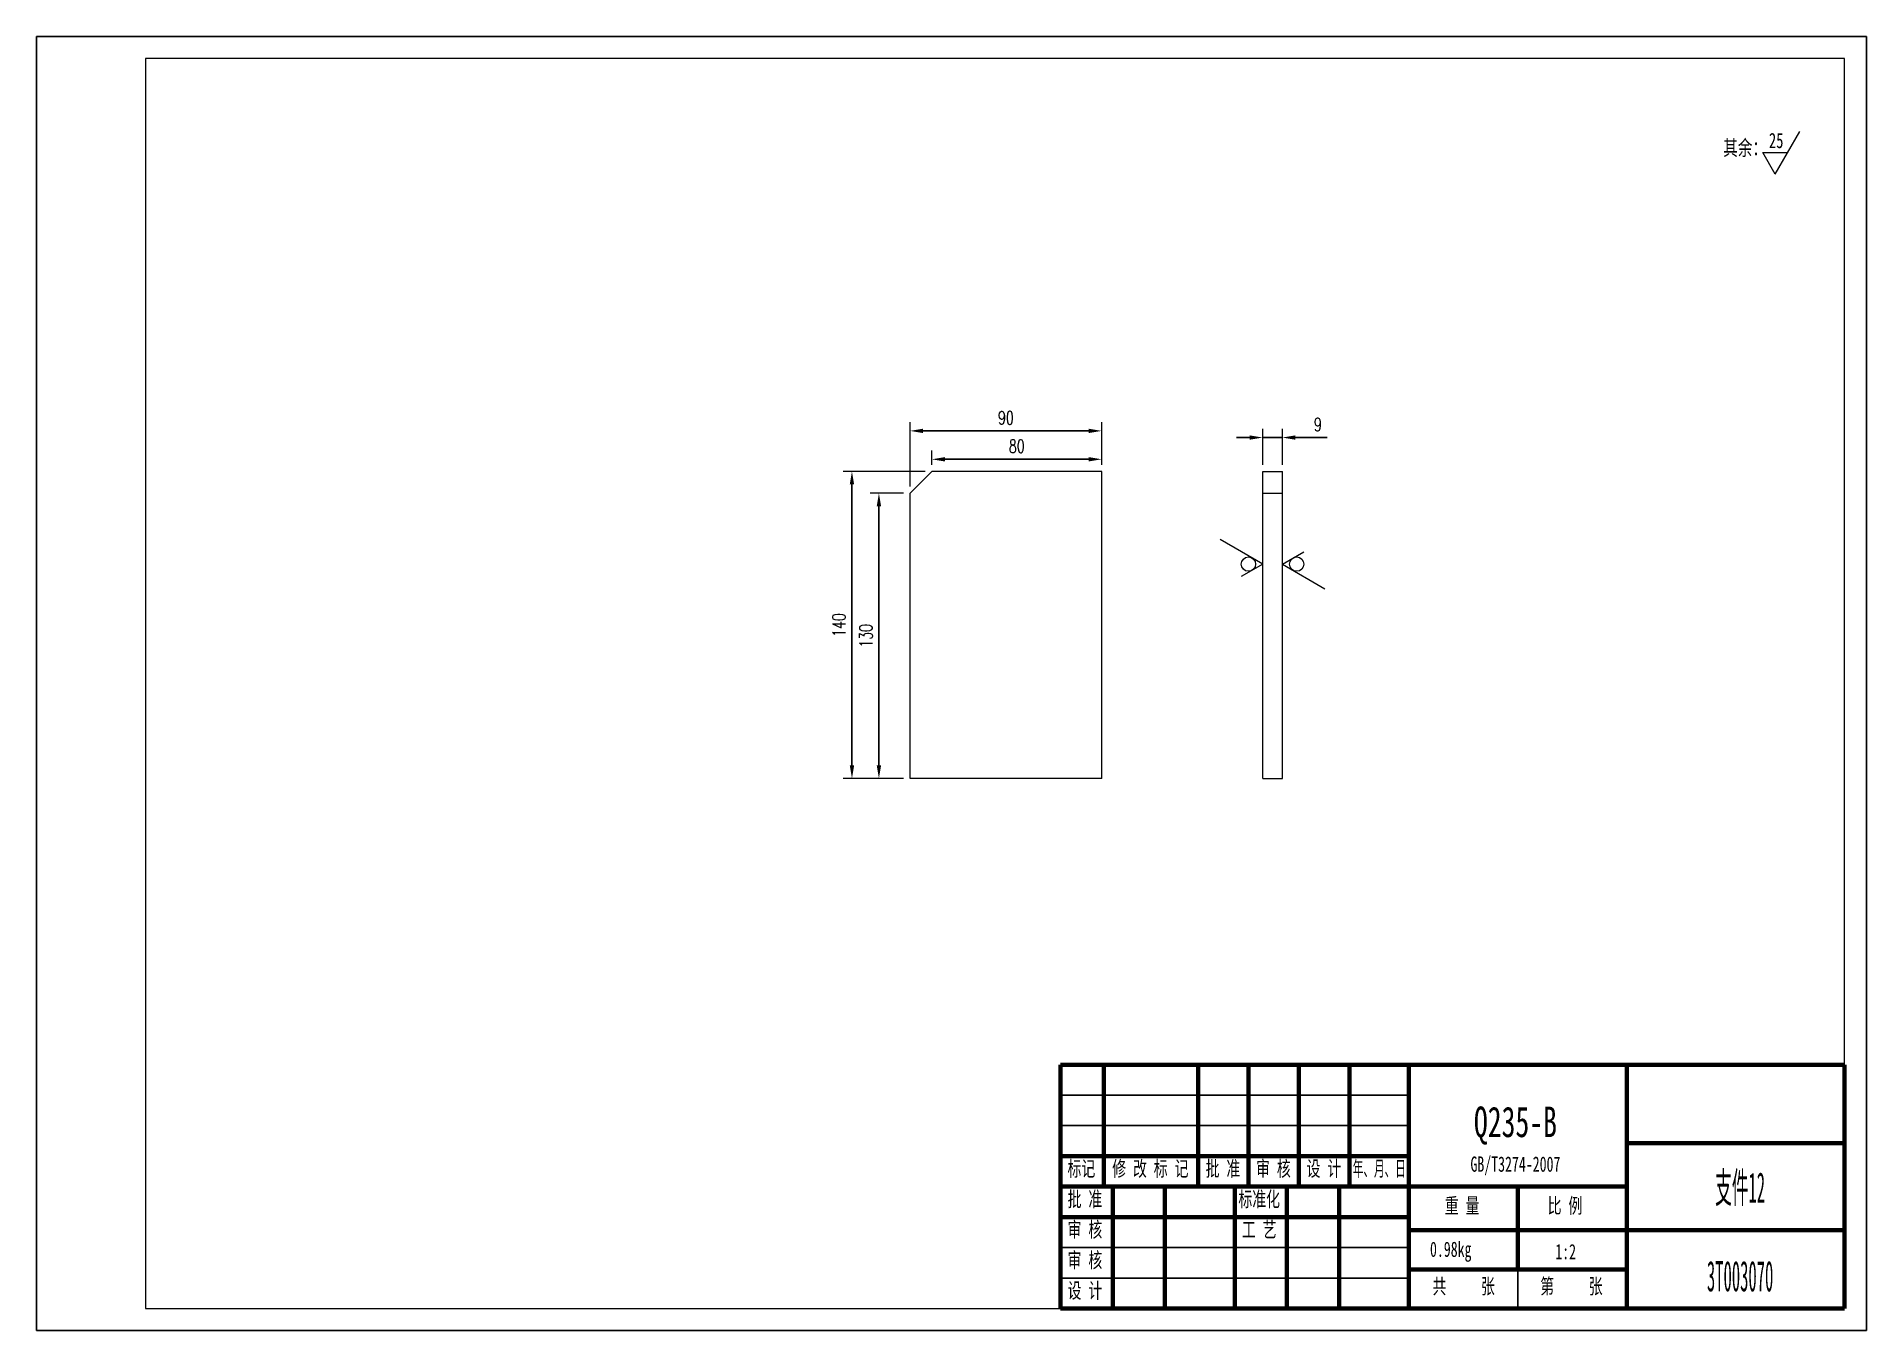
# Model space of a CAD drawing. Header units: millimetres. Extents: x 0 to 840, y 0 to 594.
import ezdxf

# ---------------------------------------------------------------- set-up
doc = ezdxf.new("R2010")
doc.units = ezdxf.units.MM
doc.linetypes.add('EB_DASH', pattern=[6, 3, -3])
doc.linetypes.add('EB_DASHDOT', pattern=[39, 30, -3, 3, -3])
for name, color, linetype, lineweight in [('尺寸线', 4, 'Continuous', 9), ('标注线', 4, 'Continuous', 5), ('点划线', 1, 'EB_DASHDOT', 5), ('粗线', 7, 'Continuous', 15), ('虚线', 2, 'EB_DASH', 5)]:
    doc.layers.add(name, color=color, linetype=linetype, lineweight=lineweight)
doc.layers.add('边框', color=7, linetype='Continuous', lineweight=18, plot=False)
doc.styles.get("Standard").update_dxf_attribs({"font": 'romans.shx', "width": 0.7})
doc.styles.add('TextStyle1', font='', dxfattribs={"width": 0.510669})
doc.styles.add('UserTxtStyle4', font='', dxfattribs={"width": 0.667})
doc.styles.add('机械', font='', dxfattribs={"width": 0.4})
doc.styles.add('标准', font='', dxfattribs={"width": 0.667})
doc.styles.get('TextStyle1').set_extended_font_data('宋体')
doc.styles.get('UserTxtStyle4').set_extended_font_data('宋体')
doc.styles.get('机械').set_extended_font_data('宋体')
doc.styles.get('标准').set_extended_font_data('宋体')
doc.dimstyles.new('标准', dxfattribs={"dimscale": 2, "dimtxt": 3, "dimasz": 3, "dimexe": 2, "dimexo": 1.5, "dimgap": 1.5, "dimtad": 1, "dimdec": 1, "dimzin": 12, "dimdsep": 46, "dimtxsty": 'Standard', "dimcen": 0, "dimdle": 6, "dimclrd": 256, "dimclre": 256, "dimclrt": 256, "dimadec": 1, "dimazin": 3, "dimtfac": 1, "dimtdec": 1, "dimtmove": 0, "dimatfit": 0, "dimfxl": 0, "dimtolj": 1, "dimarcsym": 0})

# ---------------------------------------------------------------- blocks, each defined once
blk = doc.blocks.new('*X41')
at = {"layer": '尺寸线', "linetype": 'ByBlock'}
for points in [[(400.98, 412.98), (406.98, 411.98), (406.98, 413.98)], [(488.98, 412.98), (482.98, 411.98), (482.98, 413.98)]]:
    blk.add_hatch(color=256, dxfattribs=at).paths.add_polyline_path(points, flags=0)
for p, q in [((400.98, 387.38), (400.98, 416.98)), ((488.98, 397.38), (488.98, 416.98))]:
    blk.add_line(p, q, dxfattribs=at)
at = {"layer": '尺寸线', "linetype": 'ByBlock', "lineweight": -2}
blk.add_line((406.98, 412.98), (482.98, 412.98), dxfattribs=at)
at = {"layer": '尺寸线', "linetype": 'ByBlock', "insert": (444.98, 418.98), "char_height": 6, "width": 10.2, "attachment_point": 5}
blk.add_mtext('90', dxfattribs=at)
blk = doc.blocks.new('*X42')
at = {"layer": '尺寸线', "linetype": 'ByBlock'}
for points in [[(562.89, 409.91), (556.89, 408.91), (556.89, 410.91)], [(571.89, 409.91), (577.89, 408.91), (577.89, 410.91)]]:
    blk.add_hatch(color=256, dxfattribs=at).paths.add_polyline_path(points, flags=0)
for p, q in [((562.89, 397.38), (562.89, 413.91)), ((571.89, 397.38), (571.89, 413.91))]:
    blk.add_line(p, q, dxfattribs=at)
at = {"layer": '尺寸线', "linetype": 'ByBlock', "lineweight": -2}
for p, q in [((556.89, 409.91), (550.89, 409.91)), ((562.89, 409.91), (571.89, 409.91)), ((592.49, 409.91), (577.89, 409.91)), ((562.89, 394.38), (562.89, 394.38))]:
    blk.add_line(p, q, dxfattribs=at)
at = {"layer": '尺寸线', "linetype": 'ByBlock', "insert": (588.19, 415.91), "char_height": 6, "width": 4.2, "attachment_point": 5}
blk.add_mtext('9', dxfattribs=at)
blk = doc.blocks.new('*X43')
at = {"layer": '尺寸线', "linetype": 'ByBlock'}
for points in [[(410.98, 399.94), (416.98, 400.94), (416.98, 398.94)], [(488.98, 399.94), (482.98, 400.94), (482.98, 398.94)]]:
    blk.add_hatch(color=256, dxfattribs=at).paths.add_polyline_path(points, flags=0)
for p, q in [((410.98, 397.38), (410.98, 403.94)), ((488.98, 397.38), (488.98, 403.94))]:
    blk.add_line(p, q, dxfattribs=at)
at = {"layer": '尺寸线', "linetype": 'ByBlock', "lineweight": -2}
blk.add_line((482.98, 399.94), (416.98, 399.94), dxfattribs=at)
at = {"layer": '尺寸线', "linetype": 'ByBlock', "insert": (449.98, 405.94), "char_height": 6, "width": 10.2, "attachment_point": 5}
blk.add_mtext('80', dxfattribs=at)
blk = doc.blocks.new('*X44')
at = {"layer": '尺寸线', "linetype": 'ByBlock'}
for points in [[(386.69, 384.38), (385.69, 378.38), (387.69, 378.38)], [(386.69, 253.38), (385.69, 259.38), (387.69, 259.38)]]:
    blk.add_hatch(color=256, dxfattribs=at).paths.add_polyline_path(points, flags=0)
for p, q in [((397.98, 384.38), (382.69, 384.38)), ((397.98, 253.38), (382.69, 253.38))]:
    blk.add_line(p, q, dxfattribs=at)
at = {"layer": '尺寸线', "linetype": 'ByBlock', "lineweight": -2}
blk.add_line((386.69, 378.38), (386.69, 259.38), dxfattribs=at)
at = {"layer": '尺寸线', "linetype": 'ByBlock', "insert": (380.69, 318.88), "char_height": 6, "width": 13.8, "attachment_point": 5, "rotation": 90}
blk.add_mtext('130', dxfattribs=at)
blk = doc.blocks.new('*X45')
at = {"layer": '尺寸线', "linetype": 'ByBlock'}
for points in [[(374.3, 394.38), (375.3, 388.38), (373.3, 388.38)], [(374.3, 253.38), (375.3, 259.38), (373.3, 259.38)]]:
    blk.add_hatch(color=256, dxfattribs=at).paths.add_polyline_path(points, flags=0)
for p, q in [((407.98, 394.38), (370.3, 394.38)), ((397.98, 253.38), (370.3, 253.38))]:
    blk.add_line(p, q, dxfattribs=at)
at = {"layer": '尺寸线', "linetype": 'ByBlock', "lineweight": -2}
blk.add_line((374.3, 259.38), (374.3, 388.38), dxfattribs=at)
at = {"layer": '尺寸线', "linetype": 'ByBlock', "insert": (368.3, 323.88), "char_height": 6, "width": 14.4, "attachment_point": 5, "rotation": 90}
blk.add_mtext('140', dxfattribs=at)

msp = doc.modelspace()

# ---------------------------------------------------------------- linework, layer by layer
at = {"layer": '尺寸线'}
for centre in [(556.32, 351.8), (578.47, 351.8)]:
    msp.add_circle(centre, 3.29, dxfattribs=at)
at = {"layer": '标注线'}
for p, q in [((798.13, 530.83), (809.4, 550.36)), ((792.4, 540.75), (803.85, 540.75)), ((798.13, 530.83), (792.4, 540.75)), ((562.89, 351.8), (543.37, 363.07)), ((571.89, 351.8), (581.8, 357.52)), ((562.89, 351.8), (552.98, 346.08)), ((571.89, 351.8), (591.42, 340.53))]:
    msp.add_line(p, q, dxfattribs=at)
at = {"layer": '点划线', "linetype": 'Continuous', "lineweight": 25}
for p, q in [((630, 108), (470, 108)), ((630, 94), (470, 94)), ((630, 38), (470, 38)), ((630, 24), (470, 24))]:
    msp.add_line(p, q, dxfattribs=at)
at = {"layer": '粗线'}
for p, q in [((830, 584), (50, 584)), ((50, 584), (50, 10)), ((830, 10), (830, 584)), ((400.98, 384.38), (410.98, 394.38)), ((488.98, 394.38), (410.98, 394.38)), ((488.98, 253.38), (488.98, 394.38)), ((562.89, 253.38), (562.89, 394.38)), ((562.89, 394.38), (571.89, 394.38)), ((571.89, 253.38), (571.89, 394.38)), ((400.98, 253.38), (400.98, 384.38)), ((562.89, 384.38), (571.89, 384.38)), ((488.98, 253.38), (400.98, 253.38)), ((562.89, 253.38), (571.89, 253.38)), ((50, 10), (830, 10))]:
    msp.add_line(p, q, dxfattribs=at)
at = {"layer": '粗线', "linetype": 'Continuous', "lineweight": 70}
for p, q in [((470, 122), (830, 122)), ((470, 122), (470, 10)), ((490, 66), (490, 122)), ((533.17, 66), (533.17, 122)), ((556.33, 66), (556.33, 122)), ((579.5, 66), (579.5, 122)), ((602.67, 66), (602.67, 122)), ((630, 122), (630, 10)), ((730, 10), (730, 122)), ((830, 122), (830, 10)), ((830, 86), (730, 86)), ((630, 80), (470, 80)), ((730, 66), (470, 66)), ((494, 10), (494, 66)), ((518, 10), (518, 66)), ((550, 10), (550, 66)), ((574, 10), (574, 66)), ((598, 10), (598, 66)), ((680, 66), (680, 28)), ((630, 52), (470, 52)), ((730, 46), (630, 46)), ((830, 46), (730, 46)), ((730, 28), (630, 28)), ((830, 10), (470, 10))]:
    msp.add_line(p, q, dxfattribs=at)
at = {"layer": '虚线', "linetype": 'Continuous', "lineweight": 25}
msp.add_line((680, 28), (680, 10), dxfattribs=at)
at = {"layer": '边框', "linetype": 'Continuous', "lineweight": 25}
for p, q in [((0, 0), (0, 594)), ((0, 594), (840, 594)), ((840, 594), (840, 0)), ((840, 0), (0, 0))]:
    msp.add_line(p, q, dxfattribs=at)

# ---------------------------------------------------------------- texts
at = {"layer": '标注线', "char_height": 7, "attachment_point": 1}
for s, insert, width in [('其余：', (774.29, 546.46), 78.2948), ('{\\fSimSun|b0|i0|c119|p8;25}', (795.25, 549.8), 10.6386)]:
    msp.add_mtext(s, dxfattribs=dict(at, insert=insert, width=width))
at = {"layer": '标注线', "attachment_point": 5}
for s, insert, char_height, width, style in [('Q235-B', (678.88, 93.99), 14, 77.9204, '标准'), ('GB/T3274-2007', (678.88, 75.5), 7, 85.1833, '标准'), ('支件12', (782.03, 64.82), 14, 83.8756, '机械'), ('0.98kg', (649.18, 36.11), 7, 38.8046, '标准'), ('1:2', (701.94, 36.11), 7, 17.5866, '标准'), ('3T003070', (782.03, 24.82), 14, 111.1435, '机械')]:
    msp.add_mtext(s, dxfattribs=dict(at, insert=insert, char_height=char_height, width=width, style=style))
at = {"layer": '粗线', "char_height": 7, "attachment_point": 1}
for s, insert, width, style in [('标记', (473.25, 77.8), 25.3682, 'UserTxtStyle4'), ('修 改 标 记', (493.77, 77.8), 71.9026, 'UserTxtStyle4'), ('批 准', (536.65, 77.8), 32.1123, 'UserTxtStyle4'), ('审 核', (559.82, 77.8), 31.4898, 'UserTxtStyle4'), ('设 计', (582.99, 77.8), 31.9048, 'UserTxtStyle4'), ('年、月、日', (604.2, 77.8), 48.576, 'TextStyle1'), ('批 准', (473.3, 63.8), 32.1123, 'UserTxtStyle4'), ('标准化', (551.71, 63.8), 38.7008, 'UserTxtStyle4'), ('重 量', (646.43, 60.8), 32.1123, 'UserTxtStyle4'), ('比 例', (693.68, 60.8), 30.141, 'UserTxtStyle4'), ('审 核', (473.3, 49.8), 31.4898, 'UserTxtStyle4'), ('工 艺', (553.3, 49.8), 31.6973, 'UserTxtStyle4'), ('审 核', (473.3, 35.8), 31.4898, 'UserTxtStyle4'), ('设 计', (473.3, 21.8), 31.9048, 'UserTxtStyle4'), ('共     张', (640.82, 23.8), 58.7256, 'UserTxtStyle4'), ('第     张', (690.3, 23.8), 58.6738, 'UserTxtStyle4')]:
    msp.add_mtext(s, dxfattribs=dict(at, insert=insert, width=width, style=style))

# ---------------------------------------------------------------- dimensions: what is measured, and where the dimension line sits
at = {"layer": '尺寸线'}
for base, p1, p2, text, picture, middle in [((488.98, 412.98), (400.98, 384.38), (488.98, 394.38), '90', '*X41', (444.98, 418.98)), ((410.98, 399.94), (488.98, 394.38), (410.98, 394.38), '80', '*X43', (449.98, 405.94))]:
    dim = msp.add_linear_dim(base=base, p1=p1, p2=p2, text=text, dimstyle='标准', override={"dimsah": 1, "dimtzin": 0}, dxfattribs=at)
    dim.commit()
    dim.dimension.update_dxf_attribs({"geometry": picture, "text_midpoint": middle})
dim = msp.add_linear_dim(base=(571.89, 409.91), p1=(562.89, 394.38), p2=(571.89, 394.38), dimstyle='标准', override={"dimsah": 1, "dimtzin": 0}, dxfattribs=at)
dim.commit()
dim.dimension.update_dxf_attribs({"geometry": '*X42', "text_midpoint": (588.19, 415.91)})
for base, p1, p2, text, picture, middle in [((374.3, 394.38), (400.98, 253.38), (410.98, 394.38), '140', '*X45', (368.3, 323.88)), ((386.69, 253.38), (400.98, 384.38), (400.98, 253.38), '130', '*X44', (380.69, 318.88))]:
    dim = msp.add_linear_dim(base=base, p1=p1, p2=p2, angle=90, text=text, dimstyle='标准', override={"dimsah": 1, "dimtzin": 0}, dxfattribs=at)
    dim.commit()
    dim.dimension.update_dxf_attribs({"geometry": picture, "text_midpoint": middle})

doc.saveas('drawing.dxf')
